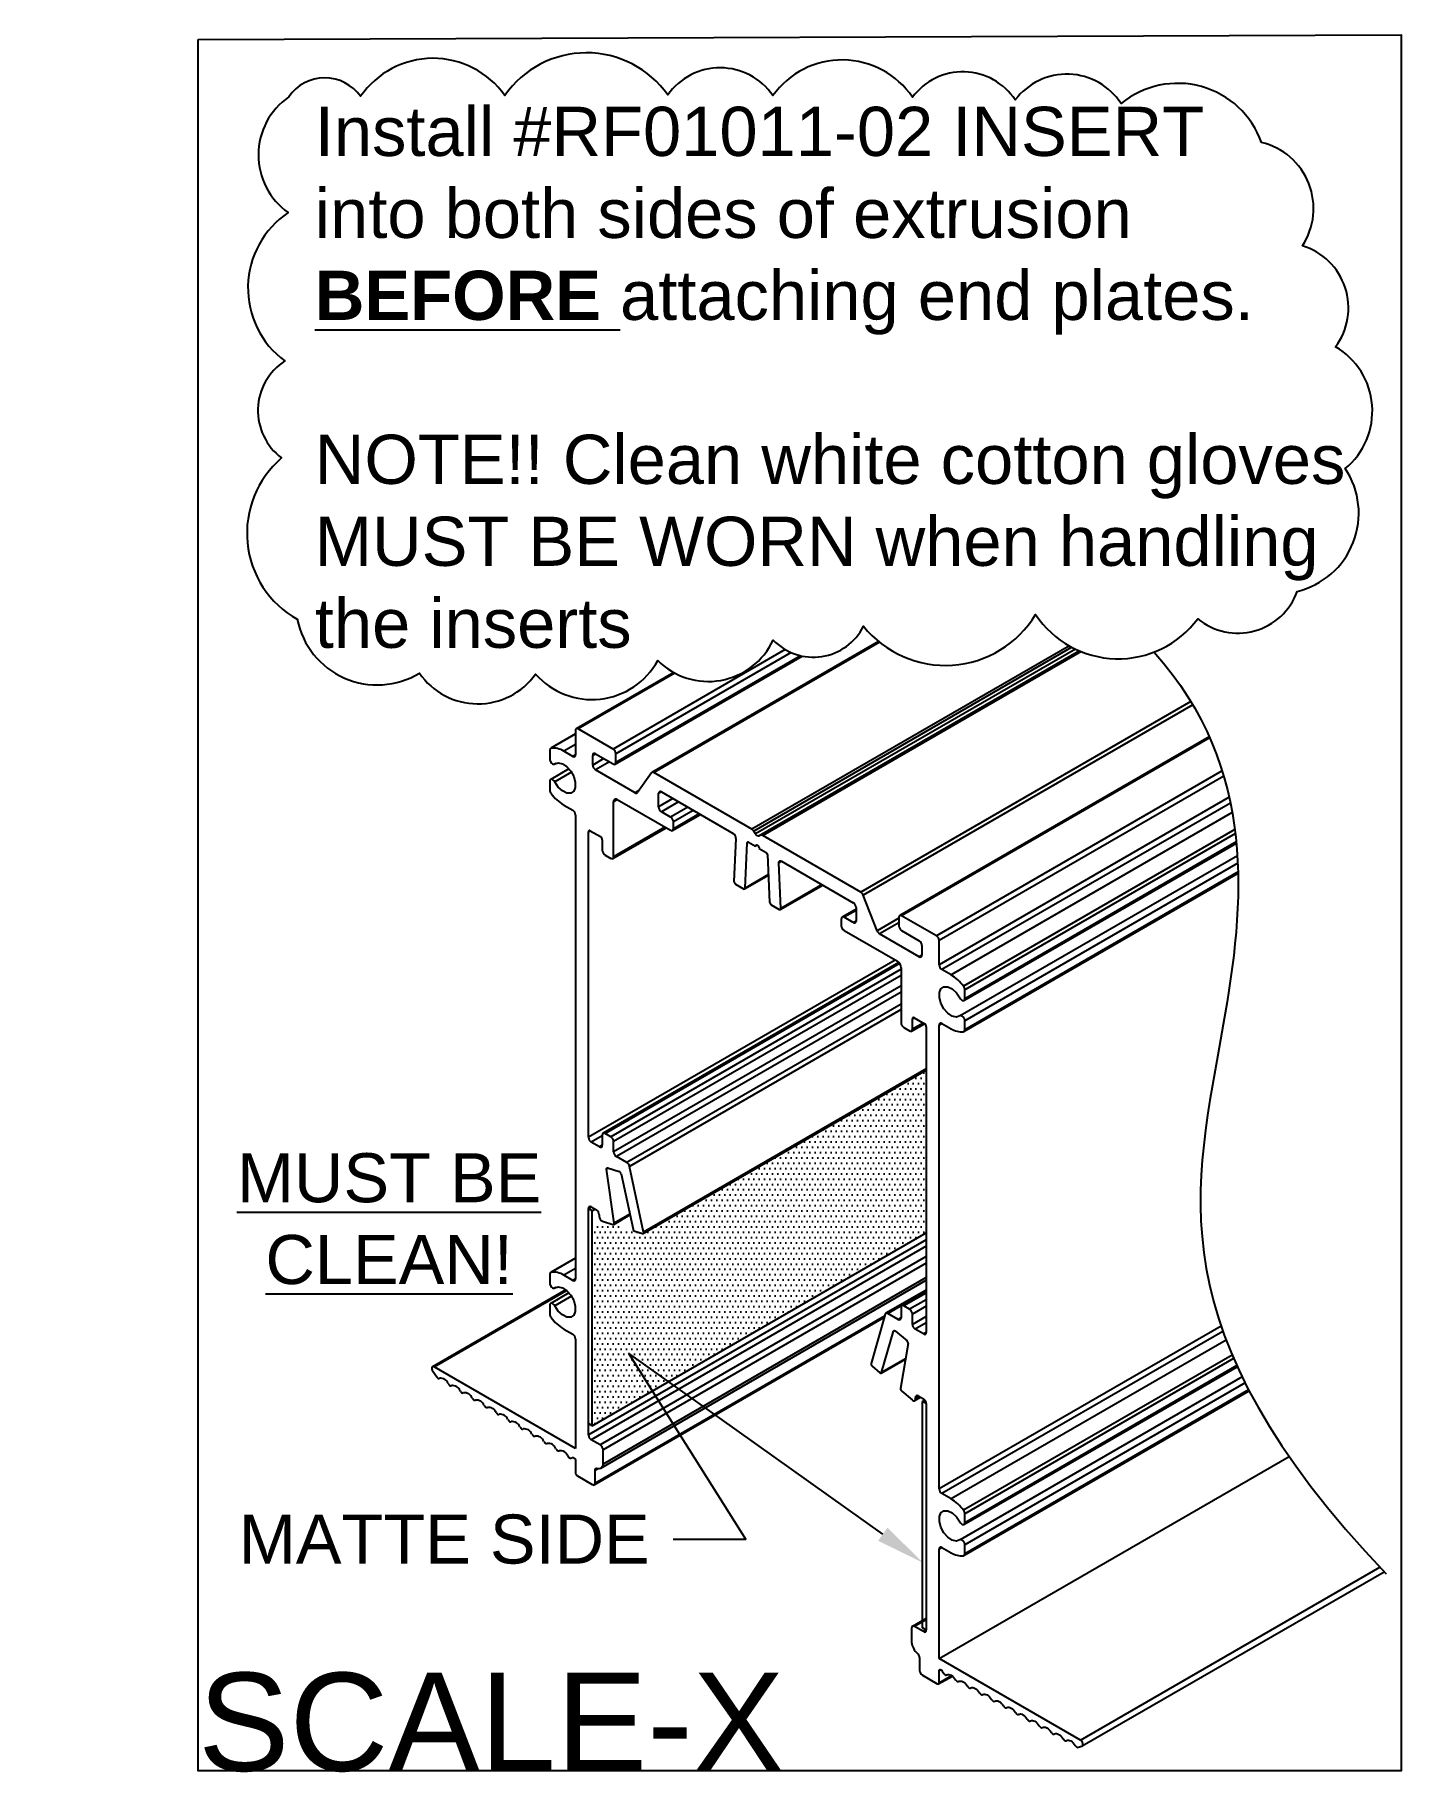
# Model space of a CAD drawing. Extents: x -0.62 to 4.6, y -6.62 to 0.02.
import ezdxf
from ezdxf import colors
from ezdxf.entities.mleader import LeaderData, LeaderLine
from ezdxf.math import Vec2, Vec3

# ---------------------------------------------------------------- set-up
doc = ezdxf.new("R2010")
doc.units = 0
doc.header["$LTSCALE"] = 0.5
doc.header["$MEASUREMENT"] = 0
for name, color, linetype in [('Dimension', 10, 'CONTINUOUS'), ('FAB DWG', 221, 'CONTINUOUS'), ('Hardware', 242, 'CONTINUOUS'), ('Housing', 150, 'CONTINUOUS')]:
    doc.layers.add(name, color=color, linetype=linetype)
doc.layers.add('Text-Unprinted', color=131, linetype='CONTINUOUS', plot=False)
doc.styles.add('LSAD_Standard', font='arial.ttf')
doc.styles.get("Standard").update_dxf_attribs({"font": 'arial.ttf'})

msp = doc.modelspace()

# ---------------------------------------------------------------- hatches: boundary and pattern name
at = {"layer": 'Hardware', "ltscale": 0.5, "transparency": 16777216}
h = msp.add_hatch(dxfattribs=at)
h.set_pattern_fill('DOTS', color=256, scale=0.324925)
h.set_pattern_definition([(360, (-559.32387, -1331.795278), (0.01015389752, 0.02030779504), [0, -0.02030779504])])
h.paths.add_polyline_path([(2.7844, -4.5613), (2.7844, -3.9399), (1.7007, -4.5649), (1.5446, -4.5162), (1.507, -4.5367), (1.507, -5.2989)])

# ---------------------------------------------------------------- linework, layer by layer
at = {"layer": 'Dimension', "transparency": 16777216}
msp.add_open_spline([(3.6558, -2.3413), (4.0548, -2.7907), (3.9287, -4.0017), (3.649, -4.9242), (4.5436, -5.8659)], degree=3, knots=[0.310608, 0.310608, 0.310608, 0.310608, 1, 1.936571, 1.936571, 1.936571, 1.936571], dxfattribs=at)
at = {"layer": 'FAB DWG', "transparency": 16777216}
msp.add_lwpolyline([(0.3468, -0.2187, 0.520567), (0.3447, -0.6616, 0.520567), (0.3317, -1.2286, 0.520567), (0.3192, -1.5995, 0.520567), (0.3791, -2.2163, 0.520567), (0.8463, -2.4219, 0.520567), (1.2905, -2.4255, 0.520567), (1.7578, -2.3739, 0.520567), (2.1991, -2.2954, 0.520567), (2.544, -2.2424, 0.520567), (3.2028, -2.1975, 0.520567), (3.8226, -2.2139, 0.520567), (4.2031, -2.1093, 0.520567), (4.387, -1.6398, 0.520567), (4.3499, -1.1743, 0.520567), (4.2227, -0.7886, 0.520567), (4.0665, -0.3932, 0.520567), (3.53, -0.2449, 0.520567), (3.1247, -0.2308, 0.520567), (2.7319, -0.2202, 0.520567), (2.1981, -0.2137, 0.520567), (1.7958, -0.2117, 0.520567), (1.1731, -0.2136, 0.520567), (0.6213, -0.2169, 0.520567)], format="xyb", close=True, dxfattribs=at)
at = {"layer": 'Hardware', "ltscale": 0.5, "transparency": 16777216}
for p, q in [((1.4926, -4.469), (1.5032, -4.4628)), ((1.507, -4.4772), (1.4926, -4.469)), ((1.507, -4.4772), (1.5176, -4.4711)), ((1.507, -5.2989), (2.7844, -4.5614)), ((2.7701, -5.2064), (2.7781, -5.2018)), ((2.7844, -5.2147), (2.7701, -5.2064)), ((1.507, -5.2989), (1.4926, -5.2906)), ((2.7844, -6.0801), (2.7701, -6.0719))]:
    msp.add_line(p, q, dxfattribs=at)
at = {"layer": 'Hardware', "linetype": 'Continuous', "transparency": 16777216}
for p, q in [((1.507, -5.2989), (1.507, -4.4772)), ((2.7701, -6.0719), (2.7701, -5.2064))]:
    msp.add_line(p, q, dxfattribs=at)
at = {"layer": 'Housing', "transparency": 16777216}
for p, q in [((2.6022, -2.301), (1.7353, -2.8015)), ((2.6058, -2.304), (1.7428, -2.8022)), ((3.3317, -2.3179), (2.1178, -3.0187)), ((3.3413, -2.3231), (2.1246, -3.0255)), ((2.2453, -2.3319), (1.5867, -2.7121)), ((1.5942, -2.77), (2.31, -2.3567)), ((2.2678, -2.3434), (1.5973, -2.7305)), ((2.3037, -2.3553), (1.5973, -2.7631)), ((3.3552, -2.3301), (2.1317, -3.0364)), ((3.3705, -2.337), (2.1453, -3.0443)), ((3.3718, -2.3376), (2.1524, -3.0415)), ((3.3769, -2.3397), (2.1592, -3.0426)), ((1.8187, -2.4196), (1.4463, -2.6346)), ((1.8232, -2.4221), (1.4537, -2.6354)), ((3.7962, -2.5306), (2.5342, -3.2591)), ((3.8036, -2.543), (2.5434, -3.2705)), ((1.4431, -2.6546), (1.3482, -2.7094)), ((1.4431, -2.655), (1.35, -2.7088)), ((1.4431, -2.6415), (1.4431, -2.7342)), ((1.5867, -2.7121), (1.4537, -2.6354)), ((1.3451, -2.7163), (1.3451, -2.7504)), ((1.4431, -2.6942), (1.3979, -2.7203)), ((1.4325, -2.7403), (1.3979, -2.7203)), ((3.8667, -2.6651), (2.6828, -3.3485)), ((3.8685, -2.6691), (2.6903, -3.3492)), ((1.4179, -2.7879), (1.3482, -2.8281)), ((1.3632, -2.7695), (1.3685, -2.7665)), ((1.3682, -2.7666), (1.3637, -2.7692)), ((1.4431, -2.7342), (1.4325, -2.7403)), ((1.5195, -2.7305), (1.5089, -2.7366)), ((1.5089, -2.7733), (1.5089, -2.7366)), ((1.5513, -2.7488), (1.5089, -2.7733)), ((1.5195, -2.7305), (1.5867, -2.7693)), ((1.5726, -2.7611), (1.5195, -2.7917)), ((1.5973, -2.7631), (1.5973, -2.7305)), ((1.3451, -2.835), (1.3451, -2.8691)), ((1.4276, -2.8008), (1.3637, -2.8377)), ((1.6714, -2.8794), (1.5195, -2.7917)), ((1.7336, -2.803), (1.6805, -2.8785)), ((2.1178, -3.0187), (1.7428, -2.8022)), ((3.9159, -2.7952), (2.8233, -3.426)), ((3.9222, -2.8161), (2.8339, -3.4443)), ((1.603, -2.9052), (1.5888, -2.9134)), ((1.5888, -3.1239), (1.5888, -2.9134)), ((1.6029, -2.9052), (1.8067, -3.0228)), ((1.6858, -2.871), (1.6714, -2.8794)), ((1.7714, -2.8759), (1.7608, -2.882)), ((1.7608, -2.9334), (1.7608, -2.882)), ((1.8159, -2.9016), (1.7608, -2.9334)), ((1.8371, -2.9138), (1.7714, -2.9518)), ((1.7715, -2.876), (2.0463, -3.0346)), ((3.943, -2.8967), (2.8339, -3.537)), ((3.9477, -2.9185), (2.8445, -3.5554)), ((1.3979, -2.9261), (1.4325, -2.9461)), ((1.4431, -2.9644), (1.4431, -4.7374)), ((1.8067, -2.9722), (1.7714, -2.9518)), ((1.8725, -2.9343), (1.8067, -2.9722)), ((1.8142, -3.0236), (1.9207, -2.9621)), ((1.8937, -2.9465), (1.8173, -2.9906)), ((1.9163, -2.9596), (1.8173, -3.0167)), ((3.9546, -2.9545), (2.8791, -3.5754)), ((1.4997, -3.0246), (1.4926, -3.0287)), ((1.4926, -4.1964), (1.4926, -3.0287)), ((1.4997, -3.0246), (1.5386, -3.047)), ((1.5857, -3.1308), (1.7897, -3.013)), ((1.7853, -3.0105), (1.5888, -3.1239)), ((1.8173, -3.0167), (1.8173, -2.9906)), ((2.0569, -3.0536), (2.0491, -3.2184)), ((2.1317, -3.0364), (2.1246, -3.0255)), ((2.1524, -3.0415), (2.1453, -3.0443)), ((2.5342, -3.2591), (2.1592, -3.0426)), ((3.9647, -3.0202), (2.927, -3.6192)), ((3.9665, -3.0351), (2.9319, -3.6323)), ((1.5457, -3.0593), (1.5457, -3.099)), ((1.5563, -3.1174), (1.5782, -3.13)), ((2.0916, -3.2436), (2.0997, -3.0708)), ((2.1044, -3.0681), (2.0997, -3.0708)), ((2.1047, -3.0683), (2.1314, -3.0837)), ((2.1385, -3.0796), (2.1314, -3.0837)), ((2.1456, -3.0919), (2.1724, -3.1074)), ((2.1773, -3.1156), (2.1855, -3.2979)), ((3.9741, -3.1198), (2.9138, -3.7319)), ((2.9288, -3.6734), (3.9704, -3.0721)), ((3.97, -3.0673), (2.9319, -3.6665)), ((2.2313, -3.1414), (2.2201, -3.1478)), ((2.2279, -3.3217), (2.2201, -3.1478)), ((2.2307, -3.1411), (2.5055, -3.2997)), ((2.9288, -3.7921), (3.977, -3.187)), ((3.9757, -3.1485), (2.9319, -3.751)), ((3.9768, -3.182), (2.9319, -3.7852)), ((2.0548, -3.2286), (2.0859, -3.2466)), ((2.0899, -3.247), (2.1808, -3.1945)), ((2.1807, -3.1922), (2.0916, -3.2436)), ((2.2263, -3.3257), (2.3884, -3.2321)), ((2.3858, -3.2305), (2.2279, -3.3217)), ((2.1911, -3.3073), (2.2223, -3.3253)), ((2.5163, -3.3181), (2.5163, -3.3696)), ((2.5965, -3.4073), (2.5434, -3.2705)), ((2.4597, -3.3614), (2.4597, -3.3875)), ((2.5163, -3.3237), (2.4628, -3.3545)), ((2.5163, -3.3288), (2.4703, -3.3553)), ((2.5056, -3.3757), (2.4703, -3.3553)), ((2.5163, -3.3696), (2.5056, -3.3757)), ((2.6797, -3.3593), (2.5965, -3.4073)), ((2.6797, -3.376), (2.6057, -3.4187)), ((2.6797, -3.3553), (2.6797, -3.388)), ((2.8233, -3.426), (2.6903, -3.3492)), ((2.4703, -3.4059), (2.6741, -3.5236)), ((2.7575, -3.5064), (2.6057, -3.4187)), ((2.6903, -3.4064), (2.7575, -3.4452)), ((2.8339, -3.537), (2.8339, -3.4443)), ((2.6661, -3.519), (1.4926, -4.1964)), ((2.7681, -3.5003), (2.7575, -3.5064)), ((2.7681, -3.4635), (2.7681, -3.5003)), ((2.6797, -3.5281), (1.5488, -4.181)), ((2.6825, -3.5316), (1.5563, -4.1817)), ((2.6882, -3.5536), (1.5782, -4.1944)), ((2.6882, -3.5781), (1.5888, -4.2127)), ((2.6882, -3.548), (2.6882, -3.7586)), ((2.8791, -3.5754), (2.8445, -3.5554)), ((2.6882, -3.6173), (1.5888, -4.2519)), ((2.6882, -3.6417), (1.5994, -4.2703)), ((2.9319, -3.6665), (2.9319, -3.6323)), ((2.6882, -3.6875), (1.639, -4.2932)), ((2.6882, -3.7081), (1.6492, -4.3079)), ((2.6988, -3.7769), (2.7207, -3.7896)), ((2.7282, -3.7903), (2.7772, -3.7621)), ((2.7384, -3.7397), (2.7313, -3.7438)), ((2.7313, -3.7835), (2.7313, -3.7438)), ((2.7728, -3.7595), (2.7313, -3.7835)), ((2.7384, -3.7397), (2.7773, -3.7621)), ((2.7844, -3.7744), (2.7844, -4.9421)), ((2.8445, -3.7612), (2.8339, -3.7673)), ((2.8339, -5.5403), (2.8339, -3.7673)), ((2.8445, -3.7612), (2.8791, -3.7812)), ((2.9319, -3.7852), (2.9319, -3.751)), ((1.7023, -4.5645), (2.7844, -3.9399)), ((2.7844, -3.9351), (1.7038, -4.559)), ((1.5782, -4.1944), (1.5563, -4.1817)), ((1.5457, -4.1903), (1.5032, -4.2148)), ((1.5351, -4.2332), (1.5032, -4.2148)), ((1.5457, -4.227), (1.5351, -4.2332)), ((1.5457, -4.1878), (1.5457, -4.227)), ((1.5888, -4.2519), (1.5888, -4.2127)), ((1.5689, -4.3146), (1.5618, -4.3188)), ((1.5661, -4.3137), (1.6107, -4.3276)), ((1.639, -4.2932), (1.5994, -4.2703)), ((1.7038, -4.559), (1.6492, -4.3079)), ((1.5907, -4.5245), (1.5618, -4.3188)), ((1.6174, -4.336), (1.6632, -4.5471)), ((1.5032, -4.4628), (1.4926, -4.469)), ((1.4926, -5.3344), (1.4926, -4.469)), ((1.5032, -4.4628), (1.5231, -4.4743)), ((1.5337, -4.4927), (1.5337, -4.4978)), ((1.5891, -4.5294), (1.6515, -4.4933)), ((1.6508, -4.4898), (1.5907, -4.5245)), ((1.5467, -4.5172), (1.5864, -4.5295)), ((1.6699, -4.5555), (1.6996, -4.5647)), ((2.7844, -4.5887), (1.4926, -5.3344)), ((2.7844, -4.6132), (1.5032, -5.3528)), ((1.4431, -4.6579), (1.3482, -4.7127)), ((1.4431, -4.6583), (1.35, -4.712)), ((1.4431, -4.6974), (1.3979, -4.7236)), ((2.7844, -4.6526), (1.5373, -5.3725)), ((2.7844, -4.6779), (1.5487, -5.3913)), ((1.4059, -4.7797), (0.8965, -5.0738)), ((0.9032, -5.0744), (1.4092, -4.7823)), ((1.3451, -4.7195), (1.3451, -4.7537)), ((1.3632, -4.7728), (1.3685, -4.7697)), ((1.3682, -4.7698), (1.3637, -4.7725)), ((1.4325, -4.7436), (1.3979, -4.7236)), ((1.4431, -4.7374), (1.4325, -4.7436)), ((1.54, -5.461), (2.7844, -4.7427)), ((2.7844, -4.732), (1.5487, -5.4454)), ((2.7844, -4.7803), (2.6305, -4.8691)), ((1.3451, -4.8382), (1.3451, -4.8724)), ((1.4179, -4.7911), (1.3482, -4.8314)), ((1.4276, -4.8041), (1.3637, -4.841)), ((2.7844, -4.7853), (2.638, -4.8699)), ((2.6882, -4.8474), (2.6882, -4.8866)), ((2.7844, -4.7868), (2.6913, -4.8405)), ((2.7844, -4.7919), (2.6988, -4.8413)), ((2.7207, -4.8539), (2.6988, -4.8413)), ((2.7844, -4.8172), (2.7207, -4.8539)), ((2.7844, -4.8417), (2.7313, -4.8723)), ((1.515, -5.525), (2.6244, -4.8846)), ((1.5181, -5.5181), (2.6262, -4.8785)), ((2.6278, -4.8728), (2.5733, -5.0609)), ((2.6776, -4.8927), (2.638, -4.8699)), ((2.6882, -4.8866), (2.6776, -4.8927)), ((2.7313, -4.9115), (2.7313, -4.8723)), ((2.7844, -4.8809), (2.7313, -4.9115)), ((2.7844, -4.9054), (2.742, -4.9299)), ((1.3979, -4.9293), (1.4325, -4.9493)), ((1.4431, -4.9677), (1.4431, -5.3862)), ((2.6138, -5.0958), (2.6596, -4.9377)), ((2.6635, -4.9355), (2.6596, -4.9377)), ((2.6664, -4.937), (2.7109, -4.9746)), ((2.7738, -4.9482), (2.742, -4.9299)), ((2.7844, -4.9421), (2.7738, -4.9482)), ((3.9118, -4.918), (2.8339, -5.5403)), ((3.9189, -4.9384), (2.8445, -5.5587)), ((3.9311, -4.9714), (2.8791, -5.5787)), ((2.6124, -5.0978), (2.7053, -5.0442)), ((2.7055, -5.0429), (2.6138, -5.0958)), ((2.7152, -4.9846), (2.6864, -5.1571)), ((3.9544, -5.0294), (2.927, -5.6224)), ((3.9599, -5.0422), (2.9319, -5.6356)), ((0.8974, -5.0908), (0.9123, -5.1126)), ((1.4431, -5.3862), (0.9032, -5.0744)), ((2.5774, -5.0715), (2.6071, -5.0965)), ((3.9922, -5.1126), (2.9138, -5.7352)), ((2.9288, -5.6766), (3.9738, -5.0734)), ((3.9719, -5.0694), (2.9319, -5.6698)), ((0.9219, -5.1183), (0.9229, -5.1178)), ((0.9565, -5.1377), (0.9582, -5.1405)), ((0.9678, -5.1462), (0.9687, -5.1457)), ((1.0023, -5.1656), (1.004, -5.1684)), ((1.0136, -5.1741), (1.0146, -5.1736)), ((2.6907, -5.167), (2.7304, -5.2005)), ((2.9288, -5.7953), (4.0191, -5.1659)), ((4.0036, -5.1357), (2.9319, -5.7543)), ((4.0171, -5.162), (2.9319, -5.7885)), ((1.0482, -5.1934), (1.0499, -5.1963)), ((1.0595, -5.2019), (1.0605, -5.2015)), ((1.0941, -5.2213), (1.0958, -5.2242)), ((1.1054, -5.2298), (1.1062, -5.2295)), ((2.7402, -5.203), (2.7628, -5.19)), ((2.754, -5.1849), (2.7433, -5.191)), ((2.7584, -5.1874), (2.7433, -5.1961)), ((2.7433, -5.1961), (2.7433, -5.191)), ((2.754, -5.1849), (2.7738, -5.1963)), ((2.7844, -5.2147), (2.7844, -6.0801)), ((1.1397, -5.2491), (1.1404, -5.2504)), ((1.15, -5.256), (1.151, -5.2555)), ((1.1846, -5.2753), (1.1863, -5.2782)), ((1.1959, -5.2838), (1.1969, -5.2834)), ((1.2305, -5.3032), (1.2322, -5.306)), ((1.2418, -5.3117), (1.2428, -5.3112)), ((1.2764, -5.3311), (1.2781, -5.3339)), ((1.2877, -5.3396), (1.2887, -5.3391)), ((1.3223, -5.359), (1.324, -5.3618)), ((1.3336, -5.3675), (1.3346, -5.367)), ((1.5373, -5.3725), (1.5032, -5.3528)), ((1.3682, -5.3868), (1.3699, -5.3897)), ((1.3795, -5.3954), (1.3805, -5.3949)), ((1.4141, -5.4147), (1.4158, -5.4176)), ((1.4254, -5.4232), (1.4314, -5.4204)), ((1.4431, -5.4321), (1.4431, -5.479)), ((1.5487, -5.4454), (1.5487, -5.3913)), ((2.8339, -6.189), (4.1722, -5.4169)), ((1.4502, -5.4912), (1.5075, -5.5243)), ((1.5181, -5.4694), (1.5294, -5.4628)), ((1.5181, -5.5181), (1.5181, -5.4694)), ((2.8791, -5.5787), (2.8445, -5.5587)), ((2.9319, -5.6698), (2.9319, -5.6356)), ((2.8445, -5.7644), (2.8339, -5.7706)), ((2.8339, -6.189), (2.8339, -5.7706)), ((2.8445, -5.7644), (2.8791, -5.7844)), ((2.9319, -5.7885), (2.9319, -5.7543)), ((3.3738, -6.5007), (4.5191, -5.8399)), ((3.3806, -6.5234), (4.5353, -5.8571)), ((2.7844, -6.0357), (2.7318, -6.066)), ((2.7844, -6.0408), (2.7397, -6.0666)), ((2.7284, -6.0723), (2.7284, -6.1264)), ((2.7738, -6.0863), (2.7397, -6.0666)), ((2.7844, -6.0801), (2.7738, -6.0863)), ((2.7589, -6.1857), (2.7589, -6.2345)), ((3.3738, -6.5007), (2.8339, -6.189)), ((2.8339, -6.2349), (2.8398, -6.2315)), ((2.8339, -6.2818), (2.8339, -6.2349)), ((2.8456, -6.2368), (2.8516, -6.2466)), ((2.7695, -6.2528), (2.8268, -6.2859)), ((2.8318, -6.2864), (2.8843, -6.2561)), ((2.8339, -6.2818), (2.8817, -6.2542)), ((2.8612, -6.252), (2.8629, -6.2511)), ((2.8965, -6.2701), (2.8975, -6.2717)), ((2.9071, -6.2771), (2.9088, -6.2762)), ((2.9424, -6.2952), (2.9434, -6.2968)), ((2.953, -6.3022), (2.9547, -6.3013)), ((2.9883, -6.3203), (2.9893, -6.3219)), ((2.9989, -6.3273), (3.0006, -6.3264)), ((3.0342, -6.3454), (3.0352, -6.347)), ((3.0448, -6.3524), (3.0465, -6.3515)), ((3.0801, -6.3705), (3.0811, -6.3721)), ((3.0907, -6.3775), (3.0924, -6.3766)), ((3.126, -6.3956), (3.127, -6.3973)), ((3.1366, -6.4027), (3.1373, -6.4023)), ((3.1708, -6.4213), (3.1716, -6.4226)), ((3.1812, -6.428), (3.1829, -6.4271)), ((3.2165, -6.4461), (3.2175, -6.4477)), ((3.2271, -6.4531), (3.2288, -6.4522)), ((3.2624, -6.4712), (3.2634, -6.4728)), ((3.273, -6.4782), (3.2747, -6.4773)), ((3.3083, -6.4963), (3.3093, -6.4979)), ((3.3189, -6.5033), (3.3206, -6.5024)), ((3.3542, -6.5214), (3.3552, -6.523)), ((3.3648, -6.5284), (3.3796, -6.5238))]:
    msp.add_line(p, q, dxfattribs=at)
at = {"layer": 'Housing', "transparency": 16777216, "flags": 128}
for points in [[(1.3451, -2.7504), (1.3456, -2.7544), (1.347, -2.7585), (1.3492, -2.7625), (1.352, -2.7659), (1.3551, -2.7685), (1.3583, -2.7699), (1.3613, -2.7702), (1.3637, -2.7692)], [(1.3637, -2.7692), (1.3769, -2.7648), (1.3929, -2.7684), (1.4097, -2.7796), (1.4248, -2.7967), (1.4362, -2.8176), (1.4424, -2.8392), (1.4424, -2.8586), (1.4362, -2.8731), (1.4248, -2.8807), (1.4097, -2.8805), (1.3929, -2.8723), (1.3769, -2.8573), (1.3637, -2.8377)], [(1.3637, -2.8377), (1.3613, -2.8339), (1.3583, -2.8307), (1.3551, -2.8285), (1.352, -2.8275), (1.3492, -2.8277), (1.347, -2.8291), (1.3456, -2.8316), (1.3451, -2.835)], [(2.1314, -3.0837), (2.132, -3.0809), (2.1335, -3.0792), (2.1358, -3.0787), (2.1385, -3.0796), (2.1412, -3.0818), (2.1435, -3.0849), (2.145, -3.0885), (2.1456, -3.0919)], [(2.2201, -3.1478), (2.2202, -3.1454), (2.2208, -3.1433), (2.2217, -3.1416), (2.223, -3.1404), (2.2247, -3.1398), (2.2265, -3.1396), (2.2286, -3.1401), (2.2307, -3.1411)], [(2.2223, -3.3253), (2.2234, -3.3258), (2.2245, -3.326), (2.2255, -3.326), (2.2264, -3.3256), (2.2271, -3.325), (2.2276, -3.3241), (2.2279, -3.323), (2.2279, -3.3217)], [(2.9133, -3.7323), (2.9001, -3.7367), (2.8841, -3.7331), (2.8673, -3.7219), (2.8522, -3.7047), (2.8408, -3.6839), (2.8347, -3.6623), (2.8347, -3.6429), (2.8408, -3.6284), (2.8522, -3.6207), (2.8673, -3.621), (2.8841, -3.6292), (2.9001, -3.6441), (2.9133, -3.6638)], [(2.9133, -3.6638), (2.9158, -3.6676), (2.9187, -3.6707), (2.9219, -3.6729), (2.925, -3.674), (2.9278, -3.6738), (2.93, -3.6724), (2.9315, -3.6699), (2.9319, -3.6665)], [(2.9319, -3.751), (2.9315, -3.7471), (2.93, -3.743), (2.9278, -3.739), (2.925, -3.7356), (2.9219, -3.733), (2.9187, -3.7315), (2.9158, -3.7313), (2.9133, -3.7323)], [(1.5618, -4.3188), (1.5617, -4.3175), (1.5618, -4.3163), (1.5621, -4.3153), (1.5626, -4.3145), (1.5633, -4.3139), (1.5641, -4.3136), (1.5651, -4.3135), (1.5661, -4.3137)], [(1.5864, -4.5295), (1.5874, -4.5297), (1.5883, -4.5297), (1.5891, -4.5293), (1.5898, -4.5288), (1.5903, -4.528), (1.5906, -4.527), (1.5908, -4.5258), (1.5907, -4.5245)], [(1.6996, -4.5647), (1.7007, -4.5649), (1.7017, -4.5648), (1.7025, -4.5644), (1.7032, -4.5637), (1.7037, -4.5628), (1.7039, -4.5617), (1.704, -4.5604), (1.7038, -4.559)], [(1.3451, -4.7537), (1.3456, -4.7576), (1.347, -4.7618), (1.3492, -4.7657), (1.352, -4.7691), (1.3551, -4.7717), (1.3583, -4.7732), (1.3613, -4.7735), (1.3637, -4.7725)], [(1.3637, -4.7725), (1.3769, -4.768), (1.3929, -4.7716), (1.4097, -4.7828), (1.4248, -4.8), (1.4362, -4.8208), (1.4424, -4.8424), (1.4424, -4.8618), (1.4362, -4.8763), (1.4248, -4.884), (1.4097, -4.8837), (1.3929, -4.8755), (1.3769, -4.8606), (1.3637, -4.841)], [(1.3637, -4.841), (1.3613, -4.8372), (1.3583, -4.834), (1.3551, -4.8318), (1.352, -4.8307), (1.3492, -4.8309), (1.347, -4.8323), (1.3456, -4.8349), (1.3451, -4.8382)], [(2.638, -4.8699), (2.6363, -4.869), (2.6346, -4.8685), (2.633, -4.8684), (2.6316, -4.8686), (2.6303, -4.8692), (2.6292, -4.8701), (2.6284, -4.8713), (2.6278, -4.8728)], [(2.6596, -4.9377), (2.66, -4.9368), (2.6606, -4.9361), (2.6613, -4.9356), (2.6622, -4.9354), (2.6632, -4.9354), (2.6642, -4.9357), (2.6653, -4.9362), (2.6664, -4.937)], [(0.9032, -5.0744), (0.9003, -5.0733), (0.8976, -5.0733), (0.8955, -5.0745), (0.8942, -5.0767), (0.8937, -5.0798), (0.8941, -5.0834), (0.8953, -5.0872), (0.8974, -5.0908)], [(2.6071, -5.0965), (2.6082, -5.0973), (2.6092, -5.0978), (2.6103, -5.0981), (2.6112, -5.0982), (2.6121, -5.098), (2.6128, -5.0975), (2.6134, -5.0968), (2.6138, -5.0958)], [(2.7304, -5.2005), (2.7327, -5.2022), (2.7351, -5.2033), (2.7373, -5.2037), (2.7393, -5.2034), (2.741, -5.2024), (2.7423, -5.2008), (2.7431, -5.1987), (2.7433, -5.1961)], [(1.4314, -5.4204), (1.433, -5.4201), (1.4348, -5.4204), (1.4367, -5.4214), (1.4385, -5.4229), (1.4402, -5.4249), (1.4416, -5.4272), (1.4426, -5.4297), (1.4431, -5.4321)], [(1.5181, -5.4694), (1.5182, -5.4675), (1.5187, -5.4658), (1.5194, -5.4643), (1.5203, -5.4632), (1.5215, -5.4624), (1.5228, -5.4619), (1.5243, -5.4618), (1.526, -5.4621)], [(2.9133, -5.7355), (2.9001, -5.74), (2.8841, -5.7363), (2.8673, -5.7252), (2.8522, -5.708), (2.8408, -5.6872), (2.8347, -5.6656), (2.8347, -5.6462), (2.8408, -5.6317), (2.8522, -5.624), (2.8673, -5.6243), (2.8841, -5.6325), (2.9001, -5.6474), (2.9133, -5.667)], [(2.9133, -5.667), (2.9158, -5.6708), (2.9187, -5.674), (2.9219, -5.6762), (2.925, -5.6772), (2.9278, -5.6771), (2.93, -5.6756), (2.9315, -5.6731), (2.9319, -5.6698)], [(2.9319, -5.7543), (2.9315, -5.7504), (2.93, -5.7462), (2.9278, -5.7423), (2.925, -5.7388), (2.9219, -5.7363), (2.9187, -5.7348), (2.9158, -5.7345), (2.9133, -5.7355)], [(2.8339, -6.2349), (2.8344, -6.2331), (2.8354, -6.2318), (2.8368, -6.2311), (2.8385, -6.2311), (2.8403, -6.2317), (2.8422, -6.2329), (2.844, -6.2347), (2.8456, -6.2368)], [(2.8516, -6.2466), (2.8527, -6.2481), (2.8539, -6.2495), (2.8551, -6.2506), (2.8565, -6.2515), (2.8578, -6.2521), (2.859, -6.2524), (2.8602, -6.2523), (2.8612, -6.252)], [(2.8629, -6.2511), (2.8666, -6.2499), (2.8707, -6.2499), (2.8751, -6.2509), (2.8797, -6.253), (2.8843, -6.2561), (2.8887, -6.26), (2.8928, -6.2648), (2.8965, -6.2701)], [(2.8975, -6.2717), (2.8986, -6.2732), (2.8998, -6.2746), (2.901, -6.2757), (2.9023, -6.2766), (2.9037, -6.2772), (2.9049, -6.2775), (2.9061, -6.2774), (2.9071, -6.2771)], [(2.9088, -6.2762), (2.9125, -6.275), (2.9165, -6.275), (2.921, -6.276), (2.9256, -6.2781), (2.9301, -6.2812), (2.9346, -6.2851), (2.9387, -6.2899), (2.9424, -6.2952)], [(2.9434, -6.2968), (2.9445, -6.2983), (2.9457, -6.2997), (2.9469, -6.3008), (2.9482, -6.3017), (2.9495, -6.3023), (2.9508, -6.3026), (2.952, -6.3026), (2.953, -6.3022)], [(2.9547, -6.3013), (2.9583, -6.3002), (2.9624, -6.3001), (2.9669, -6.3011), (2.9714, -6.3032), (2.976, -6.3063), (2.9805, -6.3102), (2.9846, -6.315), (2.9883, -6.3203)], [(2.9893, -6.3219), (2.9904, -6.3234), (2.9915, -6.3248), (2.9928, -6.3259), (2.9941, -6.3268), (2.9954, -6.3274), (2.9967, -6.3277), (2.9979, -6.3277), (2.9989, -6.3273)], [(3.0006, -6.3264), (3.0042, -6.3253), (3.0083, -6.3252), (3.0127, -6.3262), (3.0173, -6.3283), (3.0219, -6.3314), (3.0264, -6.3353), (3.0305, -6.3401), (3.0342, -6.3454)], [(3.0352, -6.347), (3.0363, -6.3485), (3.0374, -6.3499), (3.0387, -6.351), (3.04, -6.3519), (3.0413, -6.3525), (3.0426, -6.3528), (3.0438, -6.3528), (3.0448, -6.3524)], [(3.0465, -6.3515), (3.0501, -6.3504), (3.0542, -6.3503), (3.0586, -6.3513), (3.0632, -6.3534), (3.0678, -6.3565), (3.0723, -6.3604), (3.0764, -6.3652), (3.0801, -6.3705)], [(3.0811, -6.3721), (3.0822, -6.3736), (3.0833, -6.375), (3.0846, -6.3761), (3.0859, -6.377), (3.0872, -6.3776), (3.0885, -6.3779), (3.0897, -6.3779), (3.0907, -6.3775)], [(3.0924, -6.3766), (3.096, -6.3755), (3.1001, -6.3754), (3.1045, -6.3764), (3.1091, -6.3785), (3.1137, -6.3816), (3.1182, -6.3856), (3.1223, -6.3903), (3.126, -6.3956)], [(3.127, -6.3973), (3.1281, -6.3988), (3.1292, -6.4001), (3.1305, -6.4013), (3.1318, -6.4021), (3.1331, -6.4027), (3.1344, -6.403), (3.1355, -6.403), (3.1366, -6.4027)], [(3.1373, -6.4023), (3.141, -6.4012), (3.1451, -6.4011), (3.1495, -6.4022), (3.154, -6.4043), (3.1586, -6.4074), (3.163, -6.4113), (3.1671, -6.416), (3.1708, -6.4213)], [(3.1716, -6.4226), (3.1726, -6.4241), (3.1738, -6.4255), (3.1751, -6.4266), (3.1764, -6.4275), (3.1777, -6.4281), (3.179, -6.4284), (3.1802, -6.4284), (3.1812, -6.428)], [(3.1829, -6.4271), (3.1865, -6.426), (3.1906, -6.4259), (3.195, -6.4269), (3.1996, -6.429), (3.2042, -6.4321), (3.2087, -6.436), (3.2128, -6.4408), (3.2165, -6.4461)], [(3.2175, -6.4477), (3.2185, -6.4492), (3.2197, -6.4506), (3.221, -6.4517), (3.2223, -6.4526), (3.2236, -6.4532), (3.2249, -6.4535), (3.226, -6.4535), (3.2271, -6.4531)], [(3.2288, -6.4522), (3.2324, -6.4511), (3.2365, -6.451), (3.2409, -6.452), (3.2455, -6.4541), (3.2501, -6.4572), (3.2545, -6.4611), (3.2587, -6.4659), (3.2624, -6.4712)], [(3.2634, -6.4728), (3.2644, -6.4743), (3.2656, -6.4757), (3.2669, -6.4768), (3.2682, -6.4777), (3.2695, -6.4783), (3.2708, -6.4786), (3.2719, -6.4786), (3.273, -6.4782)], [(3.2747, -6.4773), (3.2783, -6.4762), (3.2824, -6.4761), (3.2868, -6.4771), (3.2914, -6.4792), (3.296, -6.4823), (3.3004, -6.4863), (3.3046, -6.491), (3.3083, -6.4963)], [(3.3093, -6.4979), (3.3103, -6.4994), (3.3115, -6.5008), (3.3128, -6.5019), (3.3141, -6.5028), (3.3154, -6.5034), (3.3167, -6.5037), (3.3178, -6.5037), (3.3189, -6.5033)], [(3.3206, -6.5024), (3.3242, -6.5013), (3.3283, -6.5012), (3.3327, -6.5022), (3.3373, -6.5043), (3.3419, -6.5074), (3.3463, -6.5114), (3.3505, -6.5161), (3.3542, -6.5214)], [(3.3796, -6.5238), (3.3817, -6.5225), (3.383, -6.5202), (3.3834, -6.517), (3.3829, -6.5134), (3.3815, -6.5096), (3.3794, -6.506), (3.3767, -6.5029), (3.3738, -6.5007)], [(3.3552, -6.523), (3.3562, -6.5245), (3.3574, -6.5259), (3.3587, -6.527), (3.36, -6.5279), (3.3613, -6.5285), (3.3626, -6.5288), (3.3637, -6.5288), (3.3648, -6.5284)]]:
    msp.add_lwpolyline(points, dxfattribs=at)
at = {"layer": 'Housing', "transparency": 16777216}
for centre, radius, start, end in [((1.4496, -2.6404), 0.00655, 50.79671, 189.21404), ((1.3517, -2.7153), 0.00671, 104.90093, 188.70726), ((1.3575, -2.783), 0.0746, 57.19136, 95.7634), ((1.5743, -2.7315), 0.0231, 2.60548, 57.39452), ((1.4367, -2.7352), 0.00655, 230.79671, 9.21404), ((1.5154, -2.7355), 0.00655, 50.79671, 189.21404), ((1.5319, -2.7723), 0.0231, 182.60548, 237.39452), ((1.5908, -2.7642), 0.00655, 230.79671, 9.21404), ((1.7386, -2.8073), 0.0066, 50.75183, 139.4672), ((1.3679, -2.8681), 0.0229, 182.5457, 218.33723), ((1.4847, -2.783), 0.1673, 216.39041, 238.75003), ((1.5974, -2.912), 0.00873, 50.79671, 189.21404), ((1.6755, -2.8743), 0.0066, 230.75183, 319.4672), ((1.7673, -2.881), 0.00658, 49.51591, 189.00066), ((1.4201, -2.9655), 0.0231, 2.60548, 57.39452), ((1.7838, -2.9324), 0.0231, 182.60548, 237.39452), ((1.7943, -2.9916), 0.0231, 2.60548, 57.39452), ((1.497, -3.028), 0.00437, 50.79671, 189.21404), ((1.5303, -3.06), 0.0154, 2.60548, 57.39452), ((1.8109, -3.0178), 0.00655, 230.79671, 9.21404), ((2.034, -3.0539), 0.0228, 0.68558, 57.56171), ((2.1068, -3.0366), 0.021, 31.81719, 58.32123), ((2.1439, -3.031), 0.0134, 203.99396, 276.01142), ((2.1547, -3.0492), 0.00802, 55.59629, 106.55981), ((1.5687, -3.0979), 0.0231, 182.60548, 237.39452), ((2.1027, -3.0706), 0.00302, 50.13568, 184.6182), ((2.1665, -3.1165), 0.0108, 4.489, 57.26457), ((1.5823, -3.1249), 0.00655, 230.79671, 9.21404), ((2.0613, -3.2183), 0.0122, 180.68559, 237.56169), ((2.0881, -3.2439), 0.00345, 230.13562, 4.61826), ((2.1978, -3.2969), 0.0124, 184.48902, 237.26454), ((2.4933, -3.3192), 0.023, 2.56182, 57.93632), ((2.5218, -3.2785), 0.023, 20.22711, 57.36203), ((2.4662, -3.3604), 0.00655, 50.79671, 189.21404), ((2.4827, -3.3865), 0.0231, 182.60548, 237.39452), ((2.5098, -3.3706), 0.00655, 230.79671, 9.21404), ((2.6862, -3.3543), 0.00655, 50.79671, 189.21404), ((2.6181, -3.3994), 0.023, 200.22711, 237.36203), ((2.7028, -3.387), 0.0231, 182.60548, 237.39452), ((2.7451, -3.4646), 0.0231, 2.60548, 57.39452), ((2.8109, -3.4454), 0.0231, 2.60548, 57.39452), ((2.7617, -3.5013), 0.00655, 230.79671, 9.21404), ((2.6575, -3.5494), 0.0307, 2.60548, 57.39452), ((2.8569, -3.536), 0.0231, 182.60548, 237.39452), ((2.7923, -3.7185), 0.1673, 36.39041, 58.75003), ((2.9091, -3.6334), 0.0229, 2.5457, 38.33723), ((2.7112, -3.7575), 0.0231, 182.60548, 237.39452), ((2.7249, -3.7845), 0.00655, 230.79671, 9.21404), ((2.7357, -3.7431), 0.00437, 50.79671, 189.21404), ((2.769, -3.7751), 0.0154, 2.60548, 57.39452), ((2.8403, -3.7663), 0.00655, 50.79671, 189.21404), ((2.9195, -3.7185), 0.0746, 237.19136, 275.7634), ((2.9253, -3.7862), 0.00671, 284.90093, 8.70726), ((1.5521, -4.1868), 0.00655, 50.79671, 189.21404), ((1.5157, -4.1954), 0.0231, 182.60548, 237.39452), ((1.5392, -4.2281), 0.00655, 230.79671, 9.21404), ((1.5658, -4.2138), 0.0231, 2.60548, 57.39452), ((1.6118, -4.2509), 0.0231, 182.60548, 237.39452), ((1.6263, -4.3129), 0.0235, 12.20913, 57.06923), ((1.6059, -4.3382), 0.0116, 10.92438, 66.06129), ((1.4991, -4.4679), 0.00655, 50.79671, 189.21404), ((1.5106, -4.4937), 0.0231, 2.60548, 57.39452), ((1.5556, -4.4972), 0.022, 181.5902, 245.93733), ((1.6746, -4.5449), 0.0116, 190.92438, 246.06129), ((1.3517, -4.7185), 0.00671, 104.90093, 188.70726), ((1.3575, -4.7862), 0.0746, 57.19136, 95.7634), ((1.4367, -4.7385), 0.00655, 230.79671, 9.21404), ((2.6947, -4.8464), 0.00655, 50.79671, 189.21404), ((1.3679, -4.8714), 0.0229, 182.5457, 218.33723), ((1.4847, -4.7863), 0.1673, 216.39041, 238.75003), ((2.6817, -4.8877), 0.00655, 230.79671, 9.21404), ((2.7083, -4.8734), 0.0231, 2.60548, 57.39452), ((2.7544, -4.9105), 0.0231, 182.60548, 237.39452), ((1.4201, -4.9687), 0.0231, 2.60548, 57.39452), ((2.7033, -4.9838), 0.0119, 356.17633, 50.4242), ((2.7779, -4.9432), 0.00655, 230.79671, 9.21404), ((0.9207, -5.1094), 0.009, 201.1618, 277.71767), ((2.5846, -5.0626), 0.0115, 171.82136, 231.19344), ((0.9271, -5.149), 0.0315, 21.16152, 97.71825), ((0.9665, -5.1373), 0.009, 201.16172, 277.71789), ((0.973, -5.1769), 0.0315, 21.16154, 97.71816), ((1.0124, -5.1651), 0.009, 201.16191, 277.71744), ((1.0189, -5.2048), 0.0315, 21.16158, 97.71833), ((2.6982, -5.1578), 0.0119, 176.17633, 230.4242), ((1.0583, -5.193), 0.009, 201.16199, 277.71694), ((1.0648, -5.2327), 0.0315, 21.16159, 97.71823), ((1.1042, -5.2209), 0.009, 201.16196, 277.71718), ((1.1105, -5.2605), 0.0314, 21.41907, 97.82703), ((2.7498, -5.1899), 0.00655, 50.79671, 189.21404), ((2.7614, -5.2157), 0.0231, 2.60548, 57.39452), ((1.1488, -5.2471), 0.00896, 201.41842, 277.82848), ((1.1553, -5.2867), 0.0315, 21.16163, 97.71824), ((1.1947, -5.2749), 0.009, 201.16128, 277.7194), ((1.2011, -5.3146), 0.0315, 21.16168, 97.71841), ((1.2406, -5.3028), 0.009, 201.16117, 277.71959), ((1.247, -5.3425), 0.0315, 21.16169, 97.71832), ((1.2865, -5.3307), 0.009, 201.16135, 277.71914), ((1.2929, -5.3703), 0.0315, 21.16181, 97.71827), ((1.3324, -5.3586), 0.009, 201.16153, 277.71869), ((1.3388, -5.3982), 0.0315, 21.16175, 97.7184), ((1.5157, -5.3334), 0.0231, 182.60542, 237.39521), ((1.5224, -5.3943), 0.0265, 6.61673, 55.51865), ((1.3783, -5.3864), 0.009, 201.16141, 277.71888), ((1.3847, -5.4261), 0.0315, 21.16187, 97.71835), ((1.4242, -5.4143), 0.009, 201.16159, 277.71843), ((1.5316, -5.4459), 0.0171, 250.95531, 1.71237), ((1.4585, -5.4783), 0.0154, 182.60545, 237.39483), ((1.5116, -5.5192), 0.00655, 230.79678, 9.21441), ((2.8569, -5.5392), 0.0231, 182.60548, 237.39452), ((2.7923, -5.7217), 0.1673, 36.39041, 58.75003), ((2.9091, -5.6366), 0.0229, 2.5457, 38.33723), ((2.8403, -5.7695), 0.00655, 50.79671, 189.21404), ((2.9195, -5.7218), 0.0746, 237.19136, 275.7634), ((2.9253, -5.7895), 0.00671, 284.90093, 8.70726), ((2.7354, -6.0723), 0.00709, 53.37548, 180.23572), ((2.7779, -6.0812), 0.00655, 230.79507, 9.21377), ((2.7962, -6.118), 0.0684, 187.12348, 228.64175), ((2.7354, -6.1869), 0.0235, 2.93485, 48.466), ((2.782, -6.2334), 0.0231, 182.60548, 237.39444), ((2.8296, -6.2825), 0.00437, 230.79666, 9.21372)]:
    msp.add_arc(centre, radius, start, end, dxfattribs=at)
at = {"layer": 'Text-Unprinted', "ltscale": 0.5, "transparency": 16777216}
msp.add_lwpolyline([(0, 0), (4.6009, 0.0185), (4.6009, -6.6185), (0, -6.6185)], close=True, dxfattribs=at)

# ---------------------------------------------------------------- texts
at = {"layer": 'FAB DWG', "transparency": 16777216, "insert": (0.4463, -0.2569), "char_height": 0.188, "width": 3.974906, "attachment_point": 1}
msp.add_mtext('Install #RF01011-02 INSERT\\Pinto both sides of extrusion\\P{\\fArial|b1|i0|c0|p34;\\LBEFORE }attaching end plates.\\P\\PNOTE!! Clean white cotton gloves\\PMUST BE WORN when handling the inserts', dxfattribs=at)
at = {"layer": 'FAB DWG', "transparency": 16777216, "insert": (0.7304, -4.2573), "char_height": 0.1875, "attachment_point": 2, "style": 'LSAD_Standard'}
msp.add_mtext_dynamic_manual_height_columns('\\A1;{\\LMUST BE CLEAN!}', width=1.239095, gutter_width=16.875, heights=[0], dxfattribs=at)
at = {"layer": 'Text-Unprinted', "ltscale": 0.5, "transparency": 16777216, "style": 'LSAD_Standard'}
msp.add_attdef('SCALE-X', (0, -6.6185), 'XEffectiveScaleFactor', height=0.375, dxfattribs=at)

# ---------------------------------------------------------------- leaders
at = {"layer": 'FAB DWG', "ltscale": 0.5, "transparency": 16777216}
ml = msp.add_multileader_mtext('Standard', dxfattribs=at)
ml.set_content('\\A1;MATTE SIDE', color=256, style='LSAD_Standard')
ml.set_leader_properties()
ml.build(insert=Vec2(0, 0))
ml.multileader.update_dxf_attribs({"text_left_attachment_type": 2, "dogleg_length": 0.36, "arrow_head_size": 0.1875})
ctx = ml.context
ctx.base_point, ctx.char_height, ctx.arrow_head_size, ctx.landing_gap_size, ctx.plane_origin = Vec3(0.0988, -5.7356), 0.1875, 0.1875, 0.09, Vec3(0.2499, 9.7702)
ctx.left_attachment, ctx.text_align_type = 2, 2
notes = []
notes.append((ctx, [(1, (1, 1, 0), (2.0943, -5.734), (-1, 0), 0.2772, [(1, [(2.7712, -5.8225), (1.6462, -5.022)], 0, [])])]))
ctx.mtext.insert, ctx.mtext.width, ctx.mtext.defined_height, ctx.mtext.alignment, ctx.mtext.flow_direction = Vec3(1.727, -5.6386), 2.351815, 0.6491, 3, 5
for ctx, leaders in notes:
    for number, flags, end, landing, length, lines in leaders:
        leader = LeaderData()
        leader.index, (leader.has_last_leader_line, leader.has_dogleg_vector, leader.attachment_direction) = number, flags
        leader.last_leader_point, leader.dogleg_vector, leader.dogleg_length = Vec3(end), Vec3(landing), length
        for number, points, colour, breaks in lines:
            line = LeaderLine()
            line.index, line.vertices, line.color, line.breaks = number, Vec3.list(points), colors.encode_raw_color(colour), breaks
            leader.lines.append(line)
        ctx.leaders.append(leader)

doc.saveas('drawing.dxf')
